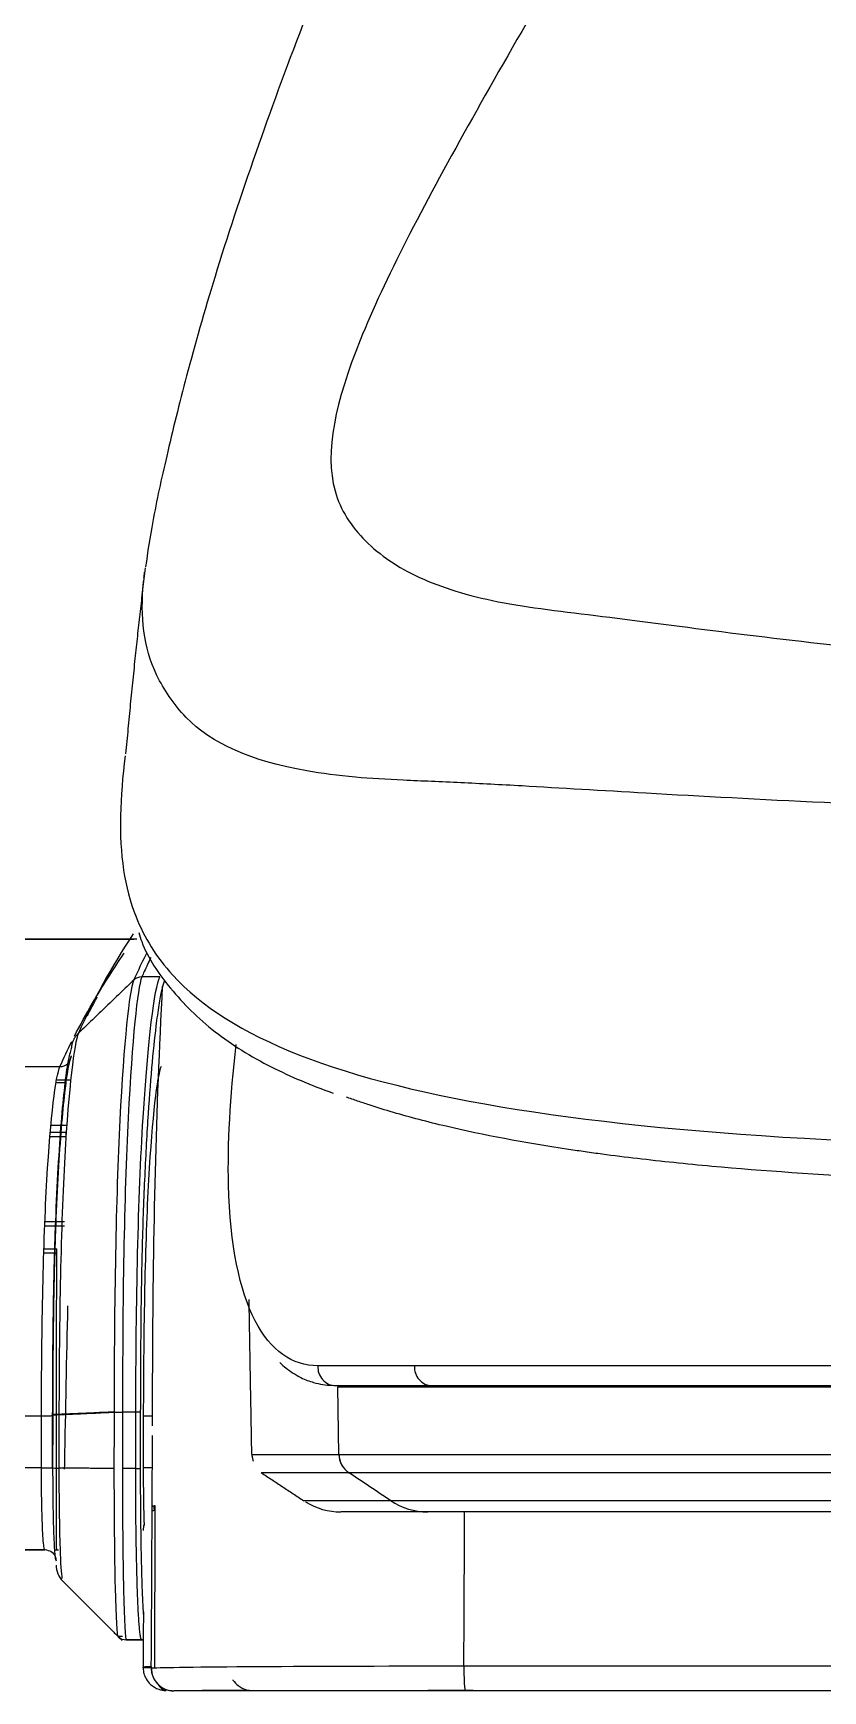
# Model space of a CAD drawing. Header units: millimetres. Extents: x 28 to 3046, y 8 to 3716.
# Drawn here: x 960 to 995.1, y 513.2 to 586.7 of the extents above; entities that cross this region are included whole.
import ezdxf

# ---------------------------------------------------------------- set-up
doc = ezdxf.new("R2010")
doc.units = ezdxf.units.MM
doc.layers.add('1LINE', color=7, linetype='CONTINUOUS')

msp = doc.modelspace()

# ---------------------------------------------------------------- linework, layer by layer
at = {"layer": '1LINE', "linetype": 'Continuous'}
for p, q in [((964.632, 546.504), (948.39, 546.504)), ((964.497, 546.484), (948.39, 546.484)), ((964.853, 544.834), (964.852, 544.833)), ((964.505, 544.695), (964.506, 544.696)), ((948.39, 540.856), (961.223, 540.856)), ((961.083, 540.152), (961.47, 540.152)), ((961.707, 540.252), (961.103, 540.252)), ((960.843, 538.252), (961.548, 538.252)), ((961.5, 537.742), (960.794, 537.742)), ((960.813, 537.945), (961.5, 537.945)), ((961.5, 537.742), (961.5, 537.945)), ((983.779, 537.181), (983.778, 537.181)), ((960.573, 533.788), (961.422, 533.788)), ((960.582, 533.991), (961.422, 533.991)), ((961.091, 532.576), (960.52, 532.576)), ((960.529, 532.778), (961.091, 532.778)), ((961.091, 532.576), (961.091, 532.778)), ((973.595, 523.655), (973.543, 526.658)), ((949.141, 525.361), (960.401, 525.361)), ((963.995, 525.535), (963.995, 525.535)), ((964.919, 525.361), (965.314, 525.361)), ((960.398, 523.061), (949.221, 523.061)), ((963.633, 523.032), (963.633, 523.032)), ((963.993, 523.029), (963.993, 523.029)), ((965.306, 523.061), (964.916, 523.061)), ((965.433, 521.367), (965.433, 521.178)), ((940.671, 519.429), (960.556, 519.429)), ((951.04, 519.43), (960.549, 519.43)), ((960.554, 519.429), (951.04, 519.429)), ((960.981, 519.429), (961.154, 519.429)), ((963.808, 515.576), (963.808, 515.576)), ((964.162, 515.429), (964.162, 515.429)), ((964.357, 515.429), (964.919, 515.429)), ((965.259, 514.428), (965.257, 514.385)), ((969.374, 513.186), (967.531, 513.186)), ((977.543, 513.185), (979.543, 513.185)), ((979.543, 513.185), (977.543, 513.185))]:
    msp.add_line(p, q, dxfattribs=at)
for centre, major_axis, ratio, start_param, end_param in [((964.852, 544.336), (-0.466, 0.182), 0.993646, 5.083631, 5.851626), ((964.853, 544.336), (-0.456, 0.205), 0.993432, 5.131303, 5.899279), ((961.223, 541.353), (-0.457, 0.204), 0.993444, 1.987705, 3.525975), ((973.458, 527.508), (0, -0.8), 0.9928, 4.615738, 6.283185), ((977.732, 527.508), (0, -0.8), 0.982624, 4.61393, 6.283185), ((961.898, 525.391), (-1, 0.002), 0.071466, 5.515406, 6.318486), ((961.898, 525.391), (-1, 0), 0.017471, 5.51529, 6.318401), ((961.898, 525.391), (-0.046, 0.999), 0.718785, 1.4865, 1.525415), ((974.587, 523.672), (0, -1), 0.992789, 4.729842, 5.697303), ((974.592, 523.672), (0, -1), 0.992773, 4.729842, 5.697303), ((965.413, 521.166), (0.022, -0.199), 0.060939, 3.141917, 4.653025), ((973.685, 524.104), (0, -3), 0.999997, 5.734172, 6.283846), ((962.056, 518.747), (-0.051, -0.999), 0.999299, 4.763507, 5.547966), ((964.162, 515.929), (-0.009, -0.5), 0.999689, 5.514979, 6.300251), ((964.849, 515.629), (0, -0.2), 0.999303, 0, 0.357939), ((965.415, 514.212), (-0.5, 0.001), 0.052336, 5.034008, 6.318823), ((965.415, 514.186), (-0.5, 0), 0.00076, 5.028578, 6.318774), ((966.276, 514.168), (0, -1), 0.998577, 4.702241, 6.283185), ((979.213, 514.168), (0, -1), 0.07448, 4.605637, 6.283185)]:
    msp.add_ellipse(centre, major_axis=major_axis, ratio=ratio, start_param=start_param, end_param=end_param, dxfattribs=at)
for points, knots in [([(1034.462, 660.009), (1033.472, 658.74), (1031.241, 655.882), (1026.498, 649.869), (1017.908, 638.961), (1006.68, 624.188), (995.18, 608.126), (985.895, 594.021), (978.998, 582.167), (973.96, 572.624), (972.693, 566.996), (974.626, 564.075), (976.987, 562.457), (980.481, 561.379), (985.137, 560.857), (990.728, 560.111), (999.685, 559.051), (1013.488, 557.8), (1031.163, 557.208), (1045.309, 557.216), (1054.03, 557.359), (1063.07, 557.504), (1075.171, 557.584), (1091.141, 557.596), (1105.431, 557.551), (1117.326, 557.5), (1127.48, 557.454), (1138.834, 557.408), (1151.414, 557.368), (1159.875, 557.356), (1164.116, 557.35)], [0, 0, 0, 0, 0.012507, 0.028169, 0.059983, 0.123214, 0.185248, 0.247141, 0.309619, 0.372607, 0.435239, 0.466362, 0.497482, 0.528744, 0.560227, 0.591849, 0.622902, 0.686811, 0.748464, 0.7798, 0.795457, 0.811186, 0.842678, 0.873857, 0.905195, 0.921072, 0.936872, 0.957903, 0.978899, 1, 1, 1, 1]), ([(988.692, 623.602), (988.446, 623.11), (986.332, 618.873), (982.734, 611.655), (978.288, 602.154), (974.727, 593.979), (971.983, 587.126), (969.784, 581.13), (968.083, 575.967), (966.839, 571.572), (965.963, 568.015), (965.352, 565.24), (965.107, 563.667), (965.021, 563.017)], [0, 0, 0, 0, 0.016922, 0.146354, 0.26829, 0.380932, 0.485028, 0.581274, 0.687213, 0.782879, 0.868457, 0.944011, 1, 1, 1, 1]), ([(1164.116, 555.564), (1160.309, 555.49), (1152.953, 555.348), (1142.354, 555.156), (1130.635, 554.949), (1117.044, 554.721), (1101.245, 554.436), (1083.354, 554.059), (1068.592, 553.639), (1056.989, 553.21), (1046.663, 552.716), (1030.968, 552.097), (1015.728, 551.959), (1003.233, 552.219), (994.675, 552.563), (987.52, 552.955), (982.406, 553.265), (978.941, 553.452), (976.477, 553.548), (974.181, 553.675), (970.17, 554.2), (967.516, 555.37), (966.038, 557.267), (965.31, 558.517), (964.846, 560.141), (964.857, 561.586), (964.932, 562.364), (964.934, 562.38)], [0, 0, 0, 0, 0.029053, 0.056147, 0.081277, 0.119713, 0.162933, 0.20915, 0.271281, 0.298578, 0.325679, 0.379906, 0.475247, 0.522897, 0.57022, 0.622381, 0.664623, 0.687993, 0.711989, 0.734356, 0.759986, 0.855278, 0.879092, 0.902938, 0.950799, 0.998964, 1, 1, 1, 1]), ([(964.115, 554.643), (963.886, 552.796), (963.813, 551.104), (964.158, 548.851), (964.336, 548.162), (964.596, 547.503)], [0, 0, 0, 0, 0.681734, 0.681734, 1, 1, 1, 1]), ([(964.596, 547.503), (964.961, 546.58), (965.489, 545.715), (967.478, 543.541), (969.318, 542.36), (976.906, 539.385), (984.732, 538.172), (1000.468, 537.344), (1006.401, 537.226), (1019.796, 537.255), (1027.155, 537.405), (1039.176, 537.772), (1043.347, 537.917), (1052.046, 538.242), (1056.557, 538.425), (1070.86, 538.995), (1081.313, 539.401), (1103.666, 540.11), (1115.503, 540.415), (1139.455, 540.829), (1151.665, 540.942), (1164.116, 540.942)], [0, 0, 0, 0, 0.06087, 0.06087, 0.165218, 0.165218, 0.373913, 0.373913, 0.478261, 0.478261, 0.582609, 0.582609, 0.634783, 0.634783, 0.686957, 0.686957, 0.791304, 0.791304, 0.895652, 0.895652, 1, 1, 1, 1]), ([(964.719, 546.795), (964.757, 546.661), (965.043, 545.776), (966.084, 544.256), (967.972, 542.365), (970.412, 540.852), (972.347, 540.03), (973.334, 539.679)], [0, 0, 0, 0, 0.042689, 0.284194, 0.539945, 0.784395, 1, 1, 1, 1]), ([(961.869, 542.206), (962.119, 542.694), (962.386, 543.183), (963.099, 544.409), (963.567, 545.146), (964.074, 545.883)], [0, 0, 0, 0, 0.398317, 0.398317, 1, 1, 1, 1]), ([(964.506, 544.696), (964.541, 544.775), (964.578, 544.855), (964.765, 545.262), (964.923, 545.59), (965.089, 545.917)], [0, 0, 0, 0, 0.195711, 0.195711, 1, 1, 1, 1]), ([(965.254, 545.689), (965.153, 545.484), (965.056, 545.278), (964.924, 544.993), (964.888, 544.913), (964.853, 544.834)], [0, 0, 0, 0, 0.72078, 0.72078, 1, 1, 1, 1]), ([(964.852, 544.833), (964.656, 544.32), (964.425, 542.097), (964.162, 536.834), (964.093, 534.778), (964.012, 530.368), (964, 527.94), (963.995, 525.535)], [0, 0, 0, 0, 0.5, 0.5, 0.75, 0.75, 1, 1, 1, 1]), ([(964.587, 525.535), (964.593, 530.424), (964.689, 535.067), (965.13, 542.091), (965.418, 544.322), (965.649, 544.834)], [0, 0, 0, 0, 0.5, 0.5, 1, 1, 1, 1]), ([(963.636, 525.55), (963.644, 530.395), (963.717, 535.004), (964.072, 541.975), (964.308, 544.188), (964.505, 544.695)], [0, 0, 0, 0, 0.5, 0.5, 1, 1, 1, 1]), ([(965.848, 544.625), (965.809, 544.515), (965.732, 544.295), (965.606, 543.615), (965.456, 542.533), (965.284, 540.882), (965.107, 538.508), (964.957, 535.704), (964.85, 532.532), (964.797, 529.112), (964.791, 526.72), (964.787, 525.526)], [0, 0, 0, 0, 0.083524, 0.166586, 0.250355, 0.375405, 0.500083, 0.624835, 0.749828, 0.875174, 1, 1, 1, 1]), ([(962.439, 543.109), (962.532, 543.294), (962.676, 543.574), (962.826, 543.855), (962.878, 543.95)], [0, 0, 0, 0, 0.660157, 1, 1, 1, 1]), ([(962.045, 542.341), (961.848, 541.892), (961.613, 539.939), (961.26, 533.776), (961.186, 529.686), (961.179, 525.442)], [0, 0, 0, 0, 0.5, 0.5, 1, 1, 1, 1]), ([(960.899, 525.39), (960.9, 526.067), (960.904, 527.419), (960.922, 529.404), (960.958, 531.634), (961.029, 534.034), (961.144, 536.422), (961.283, 538.452), (961.436, 540.032), (961.593, 541.183), (961.691, 541.501), (961.74, 541.661)], [0, 0, 0, 0, 0.08332, 0.16646, 0.250317, 0.375073, 0.500117, 0.624811, 0.74984, 0.875133, 1, 1, 1, 1]), ([(961.723, 541.334), (961.691, 541.242), (961.627, 541.059), (961.527, 540.491), (961.409, 539.589), (961.276, 538.211), (961.141, 536.229), (961.028, 533.887), (960.95, 531.237), (960.91, 528.382), (960.904, 526.382), (960.901, 525.384)], [0, 0, 0, 0, 0.083531, 0.16659, 0.25033, 0.375386, 0.500074, 0.62513, 0.749839, 0.875146, 1, 1, 1, 1]), ([(972.667, 527.585), (970.378, 527.586), (968.839, 530.236), (968.654, 537.411), (968.768, 539.484), (969.035, 541.831)], [0, 0, 0, 0, 0.749502, 0.749502, 1, 1, 1, 1]), ([(960.401, 525.361), (960.409, 529.293), (960.479, 533.018), (960.812, 538.656), (961.034, 540.444), (961.223, 540.856)], [0, 0, 0, 0, 0.5, 0.5, 1, 1, 1, 1]), ([(965.708, 540.856), (965.525, 540.444), (965.312, 538.656), (964.993, 533.018), (964.927, 529.292), (964.919, 525.361)], [0, 0, 0, 0, 0.5, 0.5, 1, 1, 1, 1]), ([(983.778, 537.181), (981.804, 537.477), (979.998, 537.819), (977.533, 538.399), (976.752, 538.604), (975.643, 538.929), (975.284, 539.04), (974.763, 539.211), (974.592, 539.269), (974.34, 539.357), (974.256, 539.386), (974.09, 539.445), (973.978, 539.478), (973.927, 539.505)], [0, 0, 0, 0, 0.5, 0.5, 0.75, 0.75, 0.875, 0.875, 0.9375, 0.9375, 0.96875, 0.96875, 1, 1, 1, 1]), ([(997.496, 535.927), (994.874, 536.055), (992.421, 536.222), (988.994, 536.534), (987.894, 536.648), (986.305, 536.836), (985.785, 536.901), (985.021, 537.003), (984.769, 537.037), (984.27, 537.108), (984.055, 537.141), (983.779, 537.181)], [0, 0, 0, 0, 0.5, 0.5, 0.75, 0.75, 0.875, 0.875, 0.9375, 0.9375, 1, 1, 1, 1]), ([(961.07, 525.43), (961.07, 526.515), (961.071, 527.6), (961.074, 529.982), (961.078, 531.279), (961.091, 532.576)], [0, 0, 0, 0, 0.455591, 0.455591, 1, 1, 1, 1]), ([(961.429, 523.005), (961.431, 523.096), (961.433, 523.187), (961.482, 525.599), (961.521, 527.921), (961.575, 530.243)], [0, 0, 0, 0, 0.037729, 0.037729, 1, 1, 1, 1]), ([(970.98, 527.726), (971.065, 527.642), (971.252, 527.474), (971.565, 527.25), (971.986, 527.013), (972.55, 526.799), (973.023, 526.727), (973.306, 526.722)], [0, 0, 0, 0, 0.124728, 0.266365, 0.415346, 0.654695, 1, 1, 1, 1]), ([(1164.119, 527.592), (1158.104, 527.592), (1152.071, 527.592), (1140.055, 527.592), (1134.058, 527.592), (1122.089, 527.592), (1116.061, 527.592), (1104.339, 527.592), (1098.659, 527.591), (1087.652, 527.591), (1082.332, 527.591), (1072.088, 527.591), (1067.149, 527.59), (1053.087, 527.59), (1044.646, 527.589), (1029.443, 527.589), (1022.588, 527.589), (1009.945, 527.589), (1004.202, 527.589), (988.955, 527.589), (981.558, 527.588), (976.949, 527.586)], [0, 0, 0, 0, 0.0625, 0.0625, 0.125, 0.125, 0.1875, 0.1875, 0.25, 0.25, 0.3125, 0.3125, 0.375, 0.375, 0.5, 0.5, 0.625, 0.625, 0.75, 0.75, 1, 1, 1, 1]), ([(973.543, 526.658), (973.543, 526.658), (973.543, 526.658), (973.95, 526.658), (974.374, 526.658), (975.292, 526.658), (975.786, 526.658), (976.868, 526.658), (977.455, 526.658), (978.734, 526.658), (979.428, 526.658), (980.919, 526.658), (981.715, 526.658), (983.407, 526.658), (984.303, 526.658), (987.142, 526.658), (989.236, 526.658), (993.831, 526.658), (996.332, 526.658), (1001.744, 526.658), (1004.656, 526.658), (1008.564, 526.658), (1009.359, 526.658), (1010.97, 526.658), (1011.787, 526.658), (1014.271, 526.658), (1015.973, 526.658), (1019.463, 526.658), (1021.251, 526.658), (1024.912, 526.658), (1026.784, 526.658), (1032.543, 526.658), (1036.569, 526.658), (1042.969, 526.658), (1045.162, 526.658), (1048.555, 526.658), (1049.703, 526.658), (1052.035, 526.658), (1053.216, 526.658), (1059.191, 526.658), (1064.197, 526.658), (1072.107, 526.658), (1074.81, 526.658), (1078.976, 526.658), (1080.383, 526.658), (1083.236, 526.658), (1084.681, 526.658), (1087.611, 526.658), (1089.095, 526.658), (1091.349, 526.658), (1092.106, 526.658), (1093.626, 526.658), (1094.388, 526.658), (1098.212, 526.658), (1101.306, 526.658), (1107.564, 526.658), (1110.727, 526.658), (1117.121, 526.658), (1120.353, 526.658), (1126.883, 526.658), (1130.183, 526.658), (1135.184, 526.658), (1136.86, 526.658), (1139.387, 526.658), (1140.232, 526.658), (1141.925, 526.658), (1142.775, 526.658), (1147.025, 526.658), (1150.432, 526.658), (1157.264, 526.658), (1160.688, 526.658), (1164.119, 526.658)], [0, 0, 0, 0, 0.000002, 0.000002, 0.031252, 0.031252, 0.062502, 0.062502, 0.093752, 0.093752, 0.125002, 0.125002, 0.156252, 0.156252, 0.187502, 0.187502, 0.250002, 0.250002, 0.312502, 0.312502, 0.375001, 0.375001, 0.390626, 0.390626, 0.406251, 0.406251, 0.437501, 0.437501, 0.468751, 0.468751, 0.500001, 0.500001, 0.562501, 0.562501, 0.593751, 0.593751, 0.609376, 0.609376, 0.625001, 0.625001, 0.687501, 0.687501, 0.718751, 0.718751, 0.734376, 0.734376, 0.750001, 0.750001, 0.765626, 0.765626, 0.773438, 0.773438, 0.781251, 0.781251, 0.8125, 0.8125, 0.84375, 0.84375, 0.875, 0.875, 0.90625, 0.90625, 0.921875, 0.921875, 0.929688, 0.929688, 0.9375, 0.9375, 0.96875, 0.96875, 1, 1, 1, 1]), ([(977.732, 526.708), (978.229, 526.708), (979.631, 526.708), (982.076, 526.708), (985.156, 526.708), (991.408, 526.708), (998.127, 526.708), (1004.3, 526.708), (1004.3, 526.708), (1004.301, 526.708), (1004.302, 526.708), (1004.304, 526.708), (1004.308, 526.708), (1004.316, 526.708), (1004.331, 526.708), (1004.363, 526.708), (1004.427, 526.708), (1004.554, 526.708), (1004.809, 526.708), (1005.321, 526.708), (1006.354, 526.708), (1008.456, 526.708), (1012.807, 526.708), (1022.093, 526.708), (1030.996, 526.708), (1037.431, 526.708), (1037.432, 526.708), (1037.433, 526.708), (1037.434, 526.708), (1037.438, 526.708), (1037.444, 526.708), (1037.457, 526.708), (1037.483, 526.708), (1037.534, 526.708), (1037.637, 526.708), (1037.844, 526.708), (1038.258, 526.708), (1039.09, 526.708), (1040.772, 526.708), (1044.207, 526.708), (1051.349, 526.708), (1062.353, 526.708), (1076.865, 526.708), (1092.738, 526.708), (1109.651, 526.708), (1121.47, 526.708), (1127.481, 526.708), (1127.481, 526.708), (1127.483, 526.708), (1127.485, 526.708), (1127.49, 526.708), (1127.501, 526.708), (1127.521, 526.708), (1127.562, 526.708), (1127.645, 526.708), (1127.81, 526.708), (1128.137, 526.708), (1128.792, 526.708), (1130.103, 526.708), (1132.731, 526.708), (1138.009, 526.708), (1147.075, 526.708), (1156.315, 526.708), (1162.495, 526.708), (1164.119, 526.708)], [0, 0, 0, 0, 0.026171, 0.073712, 0.106177, 0.142912, 0.285771, 0.285773, 0.285775, 0.285778, 0.285785, 0.285798, 0.285824, 0.285876, 0.285981, 0.286191, 0.28661, 0.287449, 0.289126, 0.292481, 0.299187, 0.312592, 0.339365, 0.392746, 0.499347, 0.499349, 0.499351, 0.499355, 0.499362, 0.499378, 0.499408, 0.499469, 0.499591, 0.499834, 0.500322, 0.501296, 0.503246, 0.507149, 0.514964, 0.530626, 0.562044, 0.625004, 0.687933, 0.750092, 0.812423, 0.875102, 0.875104, 0.875106, 0.87511, 0.875117, 0.875133, 0.875163, 0.875224, 0.875347, 0.875592, 0.876084, 0.87707, 0.879005, 0.882905, 0.8907, 0.906274, 0.937405, 0.983542, 1, 1, 1, 1]), ([(960.398, 523.061), (960.399, 523.445), (960.4, 523.828), (960.401, 524.595), (960.401, 524.978), (960.401, 525.361)], [0, 0, 0, 0, 0.500285, 0.500285, 1, 1, 1, 1]), ([(960.401, 525.361), (960.457, 525.361), (960.514, 525.361), (960.619, 525.363), (960.669, 525.364), (960.757, 525.367), (960.795, 525.369), (960.854, 525.373), (960.876, 525.376), (960.897, 525.38), (960.901, 525.381), (960.901, 525.383), (960.901, 525.383), (960.901, 525.384)], [0, 0, 0, 0, 0.210106, 0.210106, 0.420209, 0.420209, 0.630345, 0.630345, 0.840555, 0.840555, 0.975909, 0.975909, 1, 1, 1, 1]), ([(961.179, 525.403), (961.179, 525.173), (961.178, 524.942), (961.178, 524.482), (961.178, 524.251), (961.177, 523.927), (961.177, 523.833), (961.177, 523.509), (961.177, 523.278), (961.176, 523.048)], [0, 0, 0, 0, 0.293371, 0.293371, 0.586741, 0.586741, 0.706373, 0.706373, 1, 1, 1, 1]), ([(961.179, 525.442), (961.499, 525.456), (961.819, 525.47), (962.459, 525.499), (962.78, 525.513), (963.278, 525.534), (963.457, 525.542), (963.636, 525.55)], [0, 0, 0, 0, 0.390991, 0.390991, 0.781981, 0.781981, 1, 1, 1, 1]), ([(963.636, 525.513), (963.316, 525.499), (962.996, 525.485), (962.497, 525.463), (962.318, 525.455), (961.819, 525.432), (961.499, 525.418), (961.179, 525.403)], [0, 0, 0, 0, 0.390651, 0.390651, 0.609031, 0.609031, 1, 1, 1, 1]), ([(963.633, 523.032), (963.634, 523.365), (963.634, 523.698), (963.635, 524.365), (963.635, 524.698), (963.636, 525.127), (963.636, 525.221), (963.636, 525.382), (963.636, 525.448), (963.636, 525.513)], [0, 0, 0, 0, 0.402899, 0.402899, 0.805799, 0.805799, 0.920625, 0.920625, 1, 1, 1, 1]), ([(963.636, 525.55), (963.636, 525.548), (963.637, 525.546), (963.64, 525.54), (963.642, 525.536), (963.645, 525.532)], [0, 0, 0, 0, 0.28361, 0.28361, 1, 1, 1, 1]), ([(963.645, 525.532), (963.642, 525.527), (963.64, 525.523), (963.637, 525.517), (963.637, 525.515), (963.636, 525.513)], [0, 0, 0, 0, 0.713661, 0.713661, 1, 1, 1, 1]), ([(963.645, 525.532), (963.657, 525.532), (963.67, 525.532), (963.727, 525.534), (963.777, 525.534), (963.883, 525.535), (963.939, 525.535), (963.995, 525.535)], [0, 0, 0, 0, 0.131219, 0.131219, 0.565608, 0.565608, 1, 1, 1, 1]), ([(963.995, 525.535), (963.995, 525.463), (963.995, 525.391), (963.995, 524.973), (963.995, 524.628), (963.994, 524.052), (963.994, 523.821), (963.993, 523.404), (963.993, 523.216), (963.993, 523.029)], [0, 0, 0, 0, 0.086058, 0.086058, 0.499879, 0.499879, 0.77576, 0.77576, 1, 1, 1, 1]), ([(964.585, 523.029), (964.586, 523.447), (964.586, 523.865), (964.587, 524.7), (964.587, 525.117), (964.587, 525.535)], [0, 0, 0, 0, 0.500092, 0.500092, 1, 1, 1, 1]), ([(973.599, 523.655), (975.223, 523.656), (977.245, 523.655), (983.278, 523.655), (987.127, 523.655), (1001.131, 523.655), (1013.727, 523.655), (1036.848, 523.655), (1045.339, 523.655), (1064.351, 523.655), (1074.966, 523.655), (1098.341, 523.655), (1110.955, 523.655), (1130.529, 523.655), (1137.194, 523.655), (1150.597, 523.655), (1157.338, 523.655), (1164.119, 523.655)], [0, 0, 0, 0, 0.125, 0.125, 0.25, 0.25, 0.5, 0.5, 0.625, 0.625, 0.75, 0.75, 0.875, 0.875, 0.9375, 0.9375, 1, 1, 1, 1]), ([(960.398, 523.061), (960.463, 523.061), (960.596, 523.061), (960.768, 523.059), (960.883, 523.057), (960.893, 523.055), (960.898, 523.054)], [0, 0, 0, 0, 0.239326, 0.499622, 0.760151, 1, 1, 1, 1]), ([(960.549, 519.43), (960.535, 519.459), (960.509, 519.516), (960.476, 519.887), (960.448, 520.402), (960.427, 521.025), (960.411, 521.699), (960.401, 522.383), (960.399, 522.841), (960.398, 523.061)], [0, 0, 0, 0, 0.170154, 0.331215, 0.483178, 0.626039, 0.759797, 0.88445, 1, 1, 1, 1]), ([(960.896, 523.055), (960.911, 523.054), (960.936, 523.051), (961.106, 523.049), (961.176, 523.048)], [0, 0, 0, 0, 0.59196, 1, 1, 1, 1]), ([(960.898, 523.054), (960.899, 522.782), (960.9, 522.237), (960.912, 521.204), (960.94, 520.062), (960.981, 519.31), (961.019, 518.981), (961.039, 518.946), (961.049, 518.929)], [0, 0, 0, 0, 0.125448, 0.251223, 0.500513, 0.749752, 0.874714, 1, 1, 1, 1]), ([(963.633, 523.032), (963.604, 523.032), (963.571, 523.032), (963.474, 523.033), (963.404, 523.033), (963.244, 523.034), (963.128, 523.034), (962.911, 523.035), (962.779, 523.036), (962.537, 523.037), (962.466, 523.038), (961.912, 523.042), (961.527, 523.045), (961.176, 523.048)], [0, 0, 0, 0, 0.047029, 0.047029, 0.125086, 0.125086, 0.203142, 0.203142, 0.359256, 0.359256, 0.515369, 0.515369, 1, 1, 1, 1]), ([(961.176, 523.048), (961.176, 521.725), (961.194, 520.418), (961.248, 518.821), (961.278, 518.353), (961.311, 518.151)], [0, 0, 0, 0, 0.577248, 0.577248, 1, 1, 1, 1]), ([(963.808, 515.576), (963.759, 515.576), (963.715, 516.378), (963.651, 519.124), (963.634, 521.045), (963.633, 523.032)], [0, 0, 0, 0, 0.5, 0.5, 1, 1, 1, 1]), ([(963.993, 523.029), (963.994, 521.029), (964.01, 519.048), (964.072, 516.248), (964.114, 515.431), (964.162, 515.429)], [0, 0, 0, 0, 0.5, 0.5, 1, 1, 1, 1]), ([(964.852, 515.429), (964.833, 515.429), (964.815, 515.478), (964.788, 515.622), (964.779, 515.681), (964.762, 515.825), (964.753, 515.909), (964.729, 516.193), (964.713, 516.425), (964.684, 516.972), (964.67, 517.292), (964.646, 517.99), (964.635, 518.371), (964.621, 518.991), (964.616, 519.207), (964.608, 519.646), (964.605, 519.871), (964.595, 520.557), (964.59, 521.033), (964.584, 522.022), (964.582, 522.523), (964.582, 523.029)], [0, 0, 0, 0, 0.125, 0.125, 0.1875, 0.1875, 0.250001, 0.250001, 0.375001, 0.375001, 0.500001, 0.500001, 0.625001, 0.625001, 0.687501, 0.687501, 0.750002, 0.750002, 0.875002, 0.875002, 1, 1, 1, 1]), ([(964.585, 523.029), (964.627, 523.029), (964.731, 523.03), (964.765, 523.03), (964.785, 523.03)], [0, 0, 0, 0, 0.397571, 1, 1, 1, 1]), ([(964.785, 523.03), (964.785, 522.704), (964.786, 522.054), (964.793, 521.095), (964.811, 519.567), (964.849, 517.884), (964.895, 516.901), (964.916, 516.572)], [0, 0, 0, 0, 0.123822, 0.247382, 0.372784, 0.741476, 1, 1, 1, 1]), ([(964.916, 523.061), (964.917, 522.636), (964.92, 522.209), (964.93, 521.42), (964.938, 521.047), (964.95, 520.652), (964.953, 520.579), (964.955, 520.508)], [0, 0, 0, 0, 0.447178, 0.447178, 0.894348, 0.894348, 1, 1, 1, 1]), ([(1164.119, 522.839), (1157.351, 522.839), (1150.624, 522.839), (1137.248, 522.839), (1130.596, 522.839), (1111.063, 522.839), (1098.475, 522.839), (1075.154, 522.839), (1064.566, 522.839), (1045.604, 522.839), (1037.135, 522.839), (1014.072, 522.839), (1001.507, 522.839), (987.538, 522.839), (983.699, 522.839), (977.68, 522.839), (975.664, 522.84), (974.043, 522.839)], [0, 0, 0, 0, 0.0625, 0.0625, 0.125, 0.125, 0.25, 0.25, 0.375, 0.375, 0.5, 0.5, 0.75, 0.75, 0.875, 0.875, 1, 1, 1, 1]), ([(965.392, 521.36), (965.376, 521.361), (965.344, 521.358), (965.312, 521.346), (965.296, 521.339)], [0, 0, 0, 0, 0.463059, 1, 1, 1, 1]), ([(975.887, 521.604), (977.496, 521.604), (979.49, 521.604), (985.446, 521.604), (989.246, 521.604), (1003.071, 521.604), (1015.509, 521.604), (1038.348, 521.604), (1046.701, 521.604), (1065.514, 521.604), (1075.971, 521.604), (1099.011, 521.604), (1111.496, 521.604), (1137.392, 521.604), (1150.693, 521.604), (1164.119, 521.604)], [0, 0, 0, 0, 0.125, 0.125, 0.25, 0.25, 0.5, 0.5, 0.625, 0.625, 0.75, 0.75, 0.875, 0.875, 1, 1, 1, 1]), ([(964.931, 520.287), (964.931, 520.289), (964.931, 520.29), (964.931, 520.298), (964.931, 520.304), (964.931, 520.32), (964.931, 520.331), (964.932, 520.367), (964.934, 520.393), (964.939, 520.459), (964.945, 520.499), (964.952, 520.54)], [0, 0, 0, 0, 0.016548, 0.016548, 0.089168, 0.089168, 0.214606, 0.214606, 0.522656, 0.522656, 1, 1, 1, 1]), ([(965.294, 521.146), (965.309, 521.153), (965.325, 521.16), (965.36, 521.171), (965.38, 521.175), (965.4, 521.177)], [0, 0, 0, 0, 0.455513, 0.455513, 1, 1, 1, 1]), ([(965.433, 521.178), (965.43, 519.845), (965.426, 518.513), (965.42, 516.2), (965.418, 515.219), (965.415, 514.238)], [0, 0, 0, 0, 0.576014, 0.576014, 1, 1, 1, 1]), ([(1164.119, 521.104), (1150.794, 521.104), (1137.591, 521.104), (1111.895, 521.104), (1099.51, 521.104), (1076.67, 521.104), (1066.313, 521.104), (1047.684, 521.104), (1039.414, 521.104), (1016.789, 521.104), (1004.466, 521.104), (990.772, 521.104), (987.007, 521.104), (981.107, 521.104), (979.131, 521.104), (977.534, 521.104)], [0, 0, 0, 0, 0.125, 0.125, 0.25, 0.25, 0.375, 0.375, 0.5, 0.5, 0.75, 0.75, 0.875, 0.875, 1, 1, 1, 1]), ([(960.549, 519.43), (960.649, 519.412), (960.839, 519.378), (961.021, 519.159), (961.041, 518.999), (961.049, 518.929)], [0, 0, 0, 0, 0.381778, 0.730283, 1, 1, 1, 1]), ([(961.094, 519.429), (961.092, 519.429), (961.089, 519.431), (961.083, 519.44), (961.08, 519.449), (961.075, 519.474), (961.072, 519.489), (961.068, 519.525), (961.066, 519.545), (961.064, 519.588), (961.064, 519.61), (961.064, 519.633)], [0, 0, 0, 0, 0.151225, 0.151225, 0.364563, 0.364563, 0.57703, 0.57703, 0.788719, 0.788719, 1, 1, 1, 1]), ([(964.4, 515.429), (964.419, 515.429), (964.438, 515.429), (964.56, 515.429), (964.668, 515.429), (964.782, 515.429), (964.785, 515.429), (964.828, 515.429), (964.869, 515.429), (964.911, 515.429)], [0, 0, 0, 0, 0.117959, 0.117959, 0.756547, 0.756547, 0.769291, 0.769291, 1, 1, 1, 1]), ([(965.267, 514.644), (965.261, 514.499), (965.257, 514.385), (965.257, 514.22), (965.264, 514.177), (965.278, 514.179)], [0, 0, 0, 0, 0.472195, 0.472195, 1, 1, 1, 1]), ([(964.916, 514.187), (964.915, 514.099), (964.927, 514.011), (964.972, 513.848), (965.003, 513.772), (965.096, 513.608), (965.164, 513.523), (965.347, 513.356), (965.474, 513.283), (965.657, 513.222), (965.709, 513.209), (965.788, 513.196), (965.814, 513.192), (965.855, 513.189), (965.87, 513.188), (965.891, 513.187), (965.899, 513.186), (965.911, 513.186), (965.915, 513.186), (965.922, 513.186), (965.925, 513.186), (965.93, 513.186), (965.931, 513.186), (965.933, 513.186)], [0, 0, 0, 0, 0.156688, 0.156688, 0.305521, 0.305521, 0.504285, 0.504285, 0.781379, 0.781379, 0.886283, 0.886283, 0.939273, 0.939273, 0.967344, 0.967344, 0.982399, 0.982399, 0.990502, 0.990502, 0.996169, 0.996169, 1, 1, 1, 1]), ([(965.256, 514.299), (965.257, 514.27), (965.259, 514.187), (965.267, 514.061), (965.319, 513.836), (965.435, 513.598), (965.649, 513.365), (965.925, 513.214), (966.12, 513.18), (966.203, 513.177)], [0, 0, 0, 0, 0.085979, 0.247805, 0.364962, 0.510408, 0.678847, 0.868803, 1, 1, 1, 1]), ([(965.278, 514.179), (965.473, 514.204), (967.005, 514.229), (972.055, 514.264), (975.502, 514.274), (979.139, 514.275)], [0, 0, 0, 0, 0.5, 0.5, 1, 1, 1, 1]), ([(965.572, 513.469), (965.575, 513.463), (965.578, 513.458), (965.627, 513.37), (965.681, 513.305), (965.743, 513.256), (965.749, 513.251), (965.783, 513.227), (965.812, 513.212), (965.855, 513.197), (965.869, 513.193), (965.891, 513.189), (965.899, 513.188), (965.911, 513.187), (965.915, 513.186), (965.921, 513.186), (965.923, 513.186), (965.927, 513.186), (965.929, 513.186), (965.931, 513.186), (965.932, 513.186), (965.933, 513.186)], [0, 0, 0, 0, 0.02833, 0.02833, 0.490466, 0.490466, 0.540462, 0.540462, 0.763009, 0.763009, 0.873694, 0.873694, 0.932115, 0.932115, 0.963418, 0.963418, 0.98026, 0.98026, 0.992468, 0.992468, 1, 1, 1, 1]), ([(967.531, 513.186), (967.712, 513.186), (967.911, 513.186), (968.504, 513.186), (968.935, 513.186), (969.903, 513.185), (970.44, 513.185), (971.03, 513.185)], [0, 0, 0, 0, 0.223051, 0.223051, 0.611495, 0.611495, 1, 1, 1, 1]), ([(968.896, 513.65), (968.897, 513.65), (968.897, 513.649), (968.962, 513.549), (969.041, 513.467), (969.241, 513.312), (969.372, 513.252), (969.587, 513.197), (969.672, 513.186), (969.759, 513.186), (969.76, 513.186), (969.762, 513.186)], [0, 0, 0, 0, 0.002438, 0.002438, 0.304314, 0.304314, 0.727788, 0.727788, 0.995233, 0.995233, 1, 1, 1, 1]), ([(979.213, 513.168), (975.817, 513.168), (972.599, 513.168), (967.887, 513.168), (966.458, 513.168), (966.276, 513.168)], [0, 0, 0, 0, 0.5, 0.5, 1, 1, 1, 1])]:
    msp.add_open_spline(points, degree=3, knots=knots, dxfattribs=at)
for points, degree in [([(965.002, 562.969), (964.524, 559.007), (964.137, 554.729)], 2), ([(964.934, 562.38), (964.935, 562.398), (964.937, 562.415), (964.939, 562.432)], 3), ([(964.949, 562.527), (964.958, 562.609), (964.968, 562.692), (964.978, 562.776)], 3), ([(964.465, 546.739), (963.505, 545.274), (962.698, 543.808), (962.045, 542.341)], 3), ([(965.649, 544.834), (964.853, 544.834)], 1), ([(964.505, 544.695), (962.045, 542.341)], 1), ([(965.761, 544.428), (965.474, 538.942), (965.345, 533.432), (965.324, 527.915)], 3), ([(961.223, 540.856), (961.39, 541.228), (961.566, 541.601), (961.752, 541.974)], 3), ([(969.597, 530.528), (969.657, 527.09), (969.717, 523.652)], 2), ([(965.324, 527.915), (965.317, 526.928), (965.314, 525.929), (965.313, 524.919)], 3), ([(976.949, 527.586), (975.163, 527.585), (973.829, 527.584), (972.667, 527.585)], 3), ([(973.458, 526.708), (974.609, 526.708), (975.931, 526.708), (977.732, 526.708)], 3), ([(960.896, 523.055), (960.897, 523.834), (960.899, 524.609), (960.899, 525.39)], 3), ([(960.901, 525.384), (960.9, 524.605), (960.899, 523.831), (960.898, 523.054)], 3), ([(961.064, 519.633), (961.067, 521.555), (961.068, 523.478), (961.07, 525.4)], 3), ([(964.587, 525.535), (964.39, 525.535), (964.193, 525.535), (963.995, 525.535)], 3), ([(964.787, 525.526), (964.784, 525.53), (964.68, 525.533), (964.587, 525.535)], 3), ([(964.787, 525.526), (964.787, 524.691), (964.786, 523.863), (964.785, 523.03)], 3), ([(964.919, 525.361), (964.919, 524.594), (964.918, 523.828), (964.916, 523.061)], 3), ([(965.312, 524.495), (965.297, 521.214), (965.282, 517.928), (965.267, 514.644)], 3), ([(969.726, 523.657), (969.725, 523.657), (971.293, 523.656), (973.595, 523.655)], 3), ([(969.732, 523.62), (969.79, 523.35)], 1), ([(973.595, 523.655), (973.596, 523.655), (973.598, 523.655), (973.599, 523.655)], 3), ([(964.585, 523.029), (963.993, 523.029)], 1), ([(970.152, 522.847), (972.036, 521.597)], 1), ([(974.039, 522.839), (971.738, 522.84), (970.171, 522.839), (970.172, 522.839)], 3), ([(974.043, 522.839), (974.041, 522.839), (974.04, 522.839), (974.039, 522.839)], 3), ([(975.887, 521.604), (975.273, 522.016), (974.658, 522.427), (974.043, 522.839)], 3), ([(965.446, 521.367), (965.418, 521.37), (965.392, 521.363)], 2), ([(972.034, 521.604), (972.035, 521.604), (973.599, 521.604), (975.887, 521.604)], 3), ([(975.887, 521.604), (976.372, 521.28), (976.953, 521.104), (977.534, 521.104)], 3), ([(965.433, 521.178), (965.422, 521.178), (965.411, 521.177), (965.4, 521.177)], 3), ([(977.534, 521.104), (975.252, 521.104), (973.691, 521.104), (973.692, 521.104)], 3), ([(979.139, 514.275), (979.149, 516.552), (979.16, 518.829), (979.17, 521.105)], 3), ([(961.326, 518.058), (962.653, 516.73), (963.979, 515.402)], 2), ([(964.922, 516.669), (964.915, 514.213)], 1), ([(964.004, 515.576), (963.937, 515.576), (963.871, 515.576), (963.808, 515.576)], 3), ([(964.162, 515.429), (964.225, 515.429), (964.29, 515.429), (964.357, 515.429)], 3), ([(964.849, 515.429), (964.62, 515.429), (964.391, 515.429), (964.162, 515.429)], 3), ([(964.918, 515.429), (964.895, 515.429), (964.872, 515.429), (964.849, 515.429)], 3), ([(964.916, 514.187), (964.916, 514.195), (964.916, 514.204), (964.916, 514.212)], 3), ([(965.415, 514.238), (965.415, 514.221), (965.415, 514.204), (965.415, 514.187)], 3), ([(979.139, 514.275), (1002.271, 514.275), (1025.426, 514.275), (1048.596, 514.275)], 3), ([(1051.658, 513.168), (1027.491, 513.168), (1003.339, 513.168), (979.213, 513.168)], 3)]:
    msp.add_open_spline(points, degree=degree, dxfattribs=at)
msp.add_rational_spline([(961.74, 541.661), (961.754, 542.063), (962.045, 542.341)], [1, 0.92693627293, 1], degree=2, dxfattribs=at)

doc.saveas('drawing.dxf')
